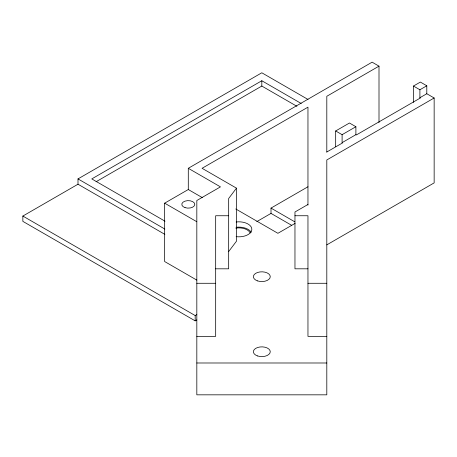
<?xml version="1.0" encoding="UTF-8"?>
<svg xmlns="http://www.w3.org/2000/svg" width="457" height="457" viewBox="0 0 457 457"><rect width="100%" height="100%" fill="white"/><g stroke="black" fill="none" stroke-linecap="round" stroke-linejoin="round"><path stroke-width="0.69" d="M307.961 205.102L307.961 107.166L202.074 168.296L236.458 188.147L228.671 198.487L228.671 268.813L215.675 268.813M228.671 251.55L236.458 241.21L236.458 188.147M164.874 234.378L77.998 184.217L77.998 178.91L261.815 72.783L308.029 99.466M196.824 319.911L195.185 320.86L22.85 221.365L22.85 216.058L77.998 184.217M301.209 103.488L261.815 80.746L91.783 178.91L165.023 221.199M96.113 181.72L261.815 86.053L296.901 106.304M196.824 280.112L164.657 261.541L164.657 203.165L188.29 189.524L188.29 168.296L372.112 62.169L379.002 66.151L379.002 122.516M379.002 66.151L326.806 96.284L326.806 152.124M335.672 146.623L335.672 130.965L349.456 123.007L355.894 126.72L355.894 134.678L342.104 142.641L342.104 134.678L355.894 126.72M413.471 102.419L413.471 86.047L420.366 82.071L426.798 85.785L426.798 93.742L434.15 97.987L434.15 182.891L326.806 244.866M413.471 86.047L419.903 89.766L426.798 85.785M419.903 89.766L419.903 97.724L426.798 93.742M326.806 152.004L342.567 142.904L342.104 142.641M434.15 97.987L326.806 159.961L326.806 394.831L196.824 394.831L196.824 200.514L220.457 186.873L188.29 168.296M291.737 225.37L271.007 213.402L271.007 208.095L307.961 186.764M256.811 221.599L271.007 213.402M307.961 204.49L294.965 211.991L294.965 268.813L307.961 268.813M295.079 223.387L277.902 233.304L235.755 208.969M22.85 216.058L195.185 315.553L196.824 314.605M228.671 215.744L215.675 215.744L215.675 336.352L196.824 336.352M294.965 215.744L307.961 215.744L307.961 336.352L326.806 336.352M196.824 283.283L215.675 283.283M307.961 283.283L326.806 283.283M196.824 362.989L326.806 362.989M419.903 97.724L420.366 97.987L356.351 134.946L355.894 134.678M335.672 130.965L342.104 134.678M271.007 208.095L294.782 221.822M188.29 189.524L202.251 197.584M164.657 203.165L196.824 221.742M77.998 178.91L164.874 229.071M261.815 80.746L261.815 86.053M195.185 315.553L195.185 320.86M236.132 227.289A12.996 7.506 0 0 1 251.15 232.219M236.132 221.982A12.996 7.506 0 0 1 251.836 229.323A12.996 7.506 0 0 1 236.132 236.663M235.812 228.106A11.699 6.752 0 0 1 250.139 232.881M257.594 355.957A8.449 4.878 0 0 0 270.264 351.736A8.449 4.878 0 0 0 257.594 347.509A8.449 4.878 0 0 0 257.594 355.957M257.594 280.912A8.449 4.878 0 0 0 270.264 276.691A8.449 4.878 0 0 0 257.594 272.463A8.449 4.878 0 0 0 257.594 280.912M185.039 207.632A6.501 3.753 0 0 0 194.791 204.382A6.501 3.753 0 0 0 185.039 201.131A6.501 3.753 0 0 0 185.039 207.632"/></g></svg>
